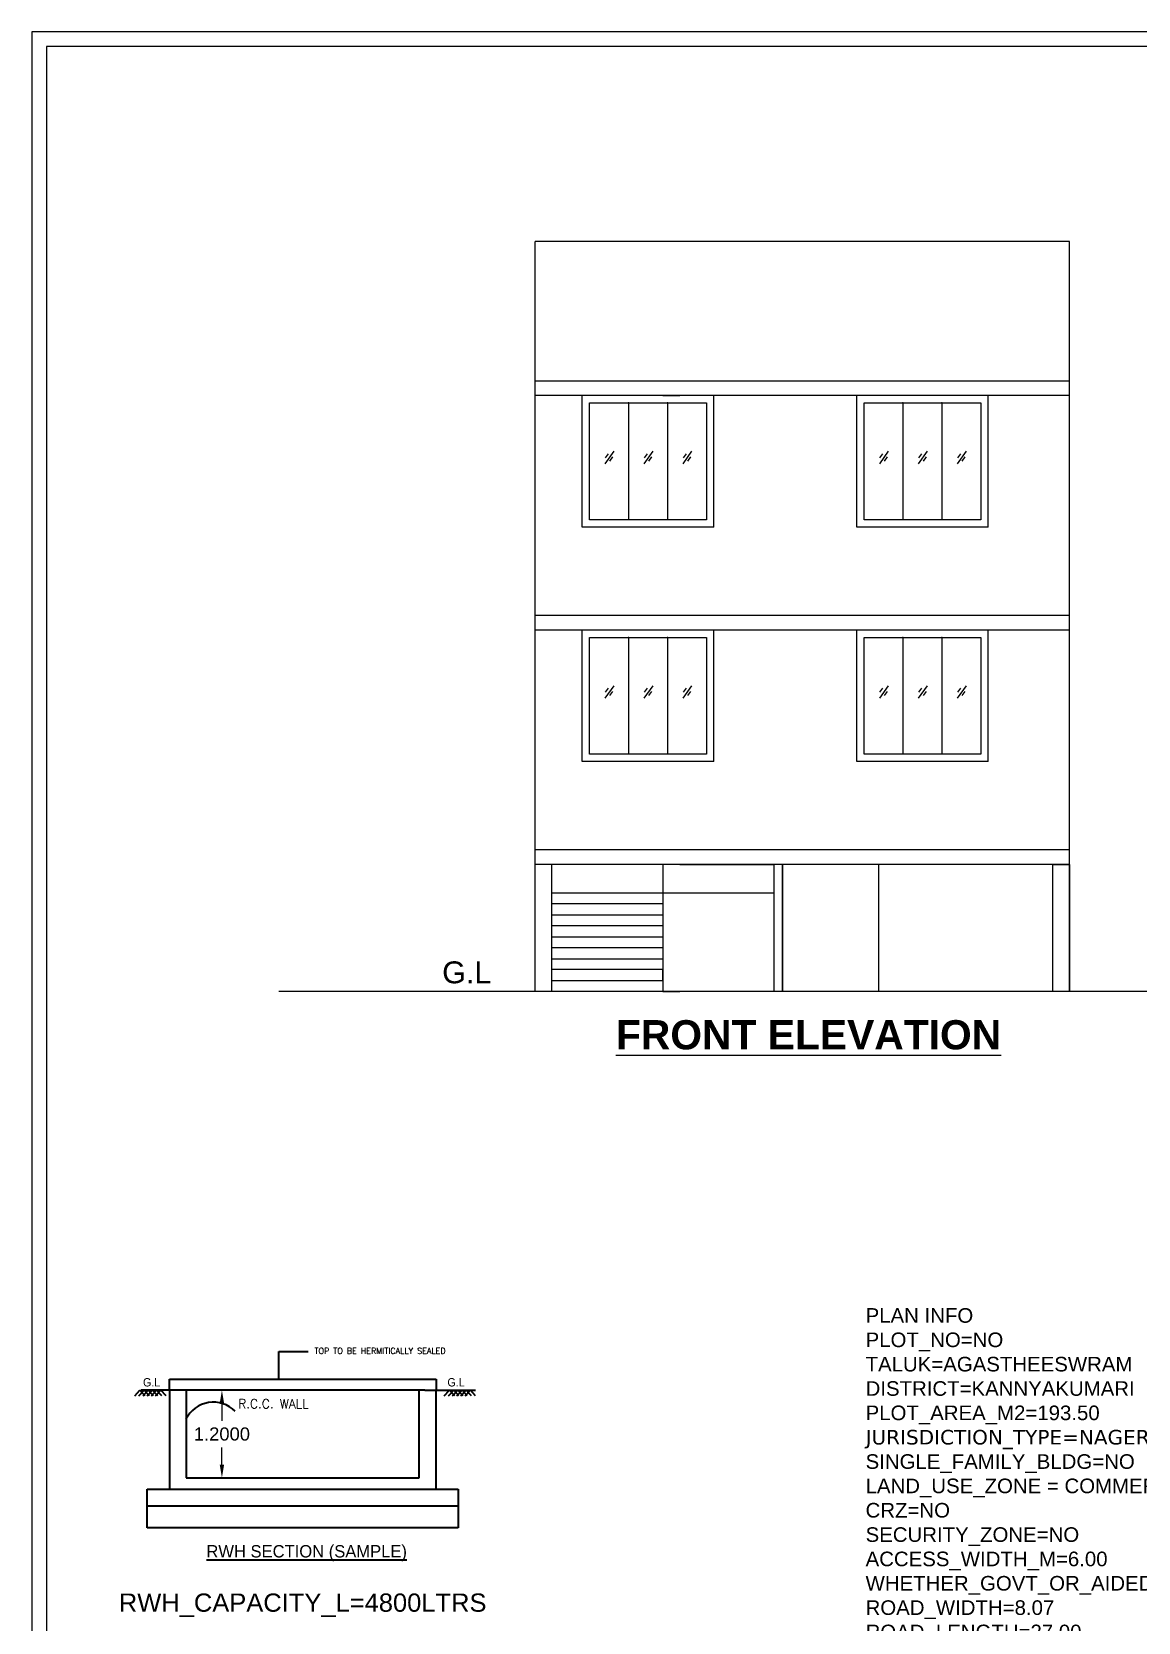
# Model space of a CAD drawing. Header units: metres. Extents: x 5674 to 70840, y 2109 to 4276.
# Drawn here: x 5684.17 to 5699.32, y 2144.71 to 2166.48 of the extents above; entities that cross this region are included whole.
import ezdxf

# ---------------------------------------------------------------- set-up
doc = ezdxf.new("R2010")
doc.units = ezdxf.units.M
doc.layers.add('PLAN_INFO', color=7, linetype='Continuous')
doc.layers.add('RWH', color=7, linetype='Continuous')
doc.styles.get("Standard").update_dxf_attribs({"font": 'arial.ttf'})
doc.styles.add('T', font='ROMI____.pfb', dxfattribs={"width": 1.2, "height": 24})
doc.styles.add('T1', font='ROMANS.shx', dxfattribs={"width": 0.96, "height": 4})
doc.styles.add('UATEXT', font='GOTHIC.TTF')
doc.dimstyles.get("Standard").update_dxf_attribs({"dimtxt": 0.18, "dimasz": 0.18, "dimexe": 0.18, "dimexo": 0.0625, "dimgap": 0.09, "dimtad": 0, "dimtih": 1, "dimtoh": 1, "dimdec": 4, "dimzin": 0, "dimdsep": 46, "dimtxsty": 'Standard', "dimcen": 0.09, "dimsd1": 1, "dimsd2": 1, "dimadec": 0, "dimazin": 0, "dimtfac": 1, "dimtdec": 4, "dimtofl": 0, "dimtmove": 0, "dimatfit": 3, "dimfxl": 0, "dimtolj": 1, "dimtzin": 0, "dimarcsym": 0})

# ---------------------------------------------------------------- blocks, each defined once
blk = doc.blocks.new('*D121')
at = {"layer": 'Defpoints', "color": 0}
for p in [(5686.279, 2147.882), (5686.771, 2147.882), (5686.279, 2146.682)]:
    blk.add_point(p, dxfattribs=at)
at = {"layer": 'RWH', "color": 0, "lineweight": -2}
for p, q in [((5686.342, 2147.882), (5686.951, 2147.882)), ((5686.771, 2147.702), (5686.771, 2147.464)), ((5686.771, 2146.862), (5686.771, 2147.1)), ((5686.342, 2146.682), (5686.951, 2146.682))]:
    blk.add_line(p, q, dxfattribs=at)
at = {"layer": 'RWH', "color": 0}
for points in [[(5686.741, 2147.702), (5686.801, 2147.702), (5686.771, 2147.882)], [(5686.741, 2146.862), (5686.801, 2146.862), (5686.771, 2146.682)]]:
    blk.add_solid(points, dxfattribs=at)
at = {"layer": 'RWH', "color": 0, "lineweight": 35, "insert": (5686.771, 2147.282), "char_height": 0.18, "attachment_point": 5}
blk.add_mtext('\\A1;1.2000', dxfattribs=at)

msp = doc.modelspace()

# ---------------------------------------------------------------- linework, layer by layer
for p, q in [((5691.06094, 2153.34218), (5691.06094, 2163.61218)), ((5698.38243, 2163.61218), (5691.06094, 2163.61218)), ((5698.38243, 2153.34218), (5698.38243, 2163.61218)), ((5698.38243, 2161.70218), (5691.06094, 2161.70218)), ((5698.38243, 2161.50218), (5691.06094, 2161.50218)), ((5691.70758, 2159.70218), (5691.70758, 2161.50218)), ((5691.80758, 2159.80218), (5691.80758, 2161.40218)), ((5691.80758, 2161.40218), (5693.40758, 2161.40218)), ((5692.34091, 2161.40218), (5692.34091, 2159.80218)), ((5692.81174, 2161.50218), (5693.04174, 2161.50218)), ((5692.87424, 2161.40218), (5692.87424, 2159.80218)), ((5693.40758, 2161.40218), (5693.40758, 2159.80218)), ((5693.50758, 2159.70218), (5693.50758, 2161.50218)), ((5695.46714, 2159.70217), (5695.46714, 2161.50217)), ((5695.56714, 2159.80217), (5695.56714, 2161.40217)), ((5695.56714, 2161.40217), (5697.16714, 2161.40217)), ((5696.10047, 2161.40217), (5696.10047, 2159.80217)), ((5696.6338, 2161.40217), (5696.6338, 2159.80217)), ((5697.16714, 2161.40217), (5697.16714, 2159.80217)), ((5697.26714, 2159.70217), (5697.26714, 2161.50217)), ((5692.13872, 2160.74024), (5692.01758, 2160.5707)), ((5692.02647, 2160.65149), (5692.06739, 2160.70703)), ((5692.67206, 2160.74024), (5692.55091, 2160.5707)), ((5692.55981, 2160.65149), (5692.60072, 2160.70703)), ((5693.20539, 2160.74024), (5693.08424, 2160.5707)), ((5693.09314, 2160.65149), (5693.13405, 2160.70703)), ((5695.89828, 2160.74023), (5695.77714, 2160.57069)), ((5695.78603, 2160.65149), (5695.82695, 2160.70702)), ((5696.43162, 2160.74023), (5696.31047, 2160.57069)), ((5696.31936, 2160.65149), (5696.36028, 2160.70702)), ((5696.96495, 2160.74023), (5696.8438, 2160.57069)), ((5696.8527, 2160.65149), (5696.89361, 2160.70702)), ((5692.087, 2160.60693), (5692.12792, 2160.66247)), ((5692.62034, 2160.60693), (5692.66125, 2160.66247)), ((5693.15367, 2160.60693), (5693.19458, 2160.66247)), ((5695.84656, 2160.60693), (5695.88748, 2160.66246)), ((5696.37989, 2160.60693), (5696.42081, 2160.66246)), ((5696.91323, 2160.60693), (5696.95414, 2160.66246)), ((5693.50758, 2159.70218), (5691.70758, 2159.70218)), ((5693.40758, 2159.80218), (5691.80758, 2159.80218)), ((5697.26714, 2159.70217), (5695.46714, 2159.70217)), ((5697.16714, 2159.80217), (5695.56714, 2159.80217)), ((5698.38243, 2158.49218), (5691.06094, 2158.49218)), ((5698.38243, 2158.29218), (5691.06094, 2158.29218)), ((5691.70758, 2156.49218), (5691.70758, 2158.29218)), ((5693.50758, 2156.49218), (5693.50758, 2158.29218)), ((5695.46714, 2156.49217), (5695.46714, 2158.29217)), ((5697.26714, 2156.49217), (5697.26714, 2158.29217)), ((5691.80758, 2156.59218), (5691.80758, 2158.19218)), ((5691.80758, 2158.19218), (5693.40758, 2158.19218)), ((5692.34091, 2158.19218), (5692.34091, 2156.59218)), ((5692.87424, 2158.19218), (5692.87424, 2156.59218)), ((5693.40758, 2158.19218), (5693.40758, 2156.59218)), ((5695.56714, 2156.59217), (5695.56714, 2158.19217)), ((5695.56714, 2158.19217), (5697.16714, 2158.19217)), ((5696.10047, 2158.19217), (5696.10047, 2156.59217)), ((5696.6338, 2158.19217), (5696.6338, 2156.59217)), ((5697.16714, 2158.19217), (5697.16714, 2156.59217)), ((5692.13872, 2157.53024), (5692.01758, 2157.3607)), ((5692.02647, 2157.44149), (5692.06739, 2157.49703)), ((5692.087, 2157.39693), (5692.12792, 2157.45247)), ((5692.67206, 2157.53024), (5692.55091, 2157.3607)), ((5692.55981, 2157.44149), (5692.60072, 2157.49703)), ((5692.62034, 2157.39693), (5692.66125, 2157.45247)), ((5693.20539, 2157.53024), (5693.08424, 2157.3607)), ((5693.09314, 2157.44149), (5693.13405, 2157.49703)), ((5693.15367, 2157.39693), (5693.19458, 2157.45247)), ((5695.89828, 2157.53023), (5695.77714, 2157.36069)), ((5695.78603, 2157.44149), (5695.82695, 2157.49702)), ((5695.84656, 2157.39693), (5695.88748, 2157.45246)), ((5696.43162, 2157.53023), (5696.31047, 2157.36069)), ((5696.31936, 2157.44149), (5696.36028, 2157.49702)), ((5696.37989, 2157.39693), (5696.42081, 2157.45246)), ((5696.96495, 2157.53023), (5696.8438, 2157.36069)), ((5696.8527, 2157.44149), (5696.89361, 2157.49702)), ((5696.91323, 2157.39693), (5696.95414, 2157.45246)), ((5693.40758, 2156.59218), (5691.80758, 2156.59218)), ((5697.16714, 2156.59217), (5695.56714, 2156.59217)), ((5693.50758, 2156.49218), (5691.70758, 2156.49218)), ((5697.26714, 2156.49217), (5695.46714, 2156.49217)), ((5698.38243, 2155.28218), (5691.06094, 2155.28218)), ((5698.38243, 2155.08218), (5691.06094, 2155.08218)), ((5691.29174, 2153.34218), (5691.29174, 2155.08218)), ((5691.29174, 2153.34218), (5691.29174, 2155.08218)), ((5692.81174, 2155.08218), (5692.81174, 2153.34218)), ((5693.04174, 2155.08218), (5694.33174, 2155.08218)), ((5694.33174, 2155.08218), (5694.33174, 2153.34218)), ((5694.33174, 2155.08218), (5694.33174, 2153.34218)), ((5694.45174, 2153.34218), (5694.45174, 2155.08218)), ((5694.45174, 2155.08218), (5694.45174, 2153.34218)), ((5695.77053, 2153.34218), (5695.77053, 2155.08218)), ((5698.15198, 2153.34218), (5698.15198, 2155.08218)), ((5691.29174, 2154.69218), (5692.81174, 2154.69218)), ((5692.81174, 2154.69218), (5694.33174, 2154.69218)), ((5692.81174, 2154.54218), (5691.29174, 2154.54218)), ((5691.29174, 2154.39218), (5692.81174, 2154.39218)), ((5692.81174, 2154.24218), (5691.29174, 2154.24218)), ((5691.29174, 2154.09218), (5692.81174, 2154.09218)), ((5692.81174, 2153.94218), (5691.29174, 2153.94218)), ((5691.29174, 2153.79218), (5692.81174, 2153.79218)), ((5692.81174, 2153.64218), (5691.29174, 2153.64218)), ((5691.29174, 2153.34218), (5691.29174, 2153.49218)), ((5691.29174, 2153.49218), (5692.81174, 2153.49218)), ((5692.81174, 2153.49218), (5692.81174, 2153.64218)), ((5702.81484, 2153.34218), (5687.54891, 2153.34218)), ((5692.81174, 2153.34218), (5693.04174, 2153.34218))]:
    msp.add_line(p, q)
at = {"lineweight": 35}
for p, q in [((5687.55174, 2148.41072), (5687.95406, 2148.41072)), ((5687.55174, 2148.03186), (5687.55174, 2148.41072)), ((5685.57606, 2147.80704), (5685.64844, 2147.88318)), ((5685.63317, 2147.80704), (5685.70554, 2147.88318)), ((5685.72081, 2147.80704), (5685.64844, 2147.88318)), ((5686.20296, 2147.88177), (5685.66562, 2147.88177)), ((5685.69027, 2147.80704), (5685.76264, 2147.88318)), ((5685.77791, 2147.80704), (5685.70554, 2147.88318)), ((5685.74737, 2147.80704), (5685.81974, 2147.88318)), ((5685.83501, 2147.80704), (5685.76264, 2147.88318)), ((5685.80447, 2147.80704), (5685.87685, 2147.88318)), ((5685.89212, 2147.80704), (5685.81974, 2147.88318)), ((5685.86158, 2147.80704), (5685.93395, 2147.88318)), ((5685.94922, 2147.80704), (5685.87685, 2147.88318)), ((5686.00632, 2147.80704), (5685.93395, 2147.88318)), ((5686.05069, 2147.88177), (5686.05069, 2148.03404)), ((5686.05069, 2148.03404), (5689.47536, 2148.03404)), ((5686.05069, 2147.88177), (5686.05069, 2146.68177)), ((5689.5515, 2147.88177), (5686.20296, 2147.88177)), ((5686.27909, 2147.88177), (5686.27909, 2146.68177)), ((5689.47536, 2148.03404), (5689.70377, 2148.03404)), ((5689.47536, 2146.68177), (5689.47536, 2147.88177)), ((5689.5515, 2147.88177), (5690.24412, 2147.88177)), ((5689.70377, 2148.03404), (5689.70377, 2147.88177)), ((5689.70377, 2146.52949), (5689.70377, 2147.88177)), ((5689.81634, 2147.80704), (5689.88872, 2147.88318)), ((5689.87345, 2147.80704), (5689.94582, 2147.88318)), ((5689.96109, 2147.80704), (5689.88872, 2147.88318)), ((5689.93055, 2147.80704), (5690.00292, 2147.88318)), ((5690.01819, 2147.80704), (5689.94582, 2147.88318)), ((5689.98765, 2147.80704), (5690.06002, 2147.88318)), ((5690.07529, 2147.80704), (5690.00292, 2147.88318)), ((5690.04475, 2147.80704), (5690.11712, 2147.88318)), ((5690.13239, 2147.80704), (5690.06002, 2147.88318)), ((5690.10185, 2147.80704), (5690.17423, 2147.88318)), ((5690.1895, 2147.80704), (5690.11712, 2147.88318)), ((5690.2466, 2147.80704), (5690.17423, 2147.88318)), ((5685.74614, 2145.99654), (5685.74614, 2146.52949)), ((5685.74614, 2146.52949), (5686.05069, 2146.52949)), ((5686.05069, 2146.68177), (5686.05069, 2146.52949)), ((5686.05069, 2146.52949), (5689.70377, 2146.52949)), ((5686.27909, 2146.68177), (5689.47536, 2146.68177)), ((5689.70377, 2146.52949), (5690.00832, 2146.52949)), ((5690.00832, 2146.52949), (5690.00832, 2145.99654)), ((5685.74614, 2146.30109), (5690.00832, 2146.30109)), ((5690.00832, 2145.99654), (5685.74614, 2145.99654))]:
    msp.add_line(p, q, dxfattribs=at)
for points in [[(5684.16656, 2109.48474), (5766.16656, 2109.48474), (5766.16656, 2166.48474), (5684.16656, 2166.48474)], [(5684.36656, 2109.68474), (5765.96656, 2109.68474), (5765.96656, 2166.28474), (5684.36656, 2166.28474)], [(5698.15198, 2155.08218), (5698.38243, 2155.08218), (5698.38243, 2153.34218), (5698.15198, 2153.34218)]]:
    msp.add_lwpolyline(points, close=True)
msp.add_arc((5686.65543, 2147.29842), 0.42035, 44.836453, 153.695818, dxfattribs=at)
for p in [(5692.34091, 2161.40218), (5692.87424, 2161.40218), (5696.10047, 2161.40217), (5696.6338, 2161.40217), (5692.34091, 2158.19218), (5692.87424, 2158.19218), (5696.10047, 2158.19217), (5696.6338, 2158.19217)]:
    msp.add_point(p)

# ---------------------------------------------------------------- texts
msp.add_text('G.L', height=0.3).set_placement((5689.7882, 2153.45481))
at = {"lineweight": 35, "width": 0.96}
for s, height, style, p in [('TOP TO BE HERMITICALLY SEALED', 0.0832741, 'T1', (5688.04006, 2148.37946)), ('G.L', 0.114205, 'T', (5685.68962, 2147.93401)), ('G.L', 0.114205, 'T', (5689.86002, 2147.93401)), ('R.C.C. WALL', 0.1268939, 'T1', (5686.9941, 2147.63364))]:
    msp.add_text(s, height=height, dxfattribs=dict(at, style=style)).set_placement(p)
at = {"lineweight": 35, "style": 'UATEXT'}
msp.add_text('%%URWH SECTION (SAMPLE)', height=0.1695954, dxfattribs=at).set_placement((5686.55867, 2145.59218))
at = {"insert": (5692.16897, 2152.95034), "char_height": 0.4, "width": 6.2757477, "attachment_point": 1}
msp.add_mtext('{\\fArial|b1|i0|c0|p34;\\LFRONT ELEVATION}', dxfattribs=at)
at = {"layer": 'PLAN_INFO', "color": 1, "lineweight": 35, "insert": (5695.58875, 2149.00626), "char_height": 0.2, "width": 9.7965083, "attachment_point": 1}
msp.add_mtext('PLAN INFO\\PPLOT_NO=NO\\PTALUK=AGASTHEESWRAM\\PDISTRICT=KANNYAKUMARI\\PPLOT_AREA_M2=193.50\\P{\\fVerdana|b0|i0|c0|p34;JURISDICTION_TYPE=NAGERCOIL CITY MUNICIPAL CORPORATION\\P}SINGLE_FAMILY_BLDG=NO\\PLAND_USE_ZONE = COMMERCIAL\\PCRZ=NO\\PSECURITY_ZONE=NO\\PACCESS_WIDTH_M=6.00\\PWHETHER_GOVT_OR_AIDED_SCHOOL=NO\\PROAD_WIDTH=8.07\\PROAD_LENGTH=27.00\\PAVG_PLOT_DEPTH= 128.96\\PAVG_PLOT_WIDTH= 6.54\\PRWH_DECLARED=YES\\PBUILDING_NEAR_TO_RIVER=NO\\POSR_APPLICABLE =NO\\POSR_SURRENDER_OR_BUYBACK=BUYBACK\\PPREMIUM_FSI_REQUIRED=NO\\PIS_APPROVED_LAYOUT=NO\\PAREA_TYPE=OTHERS\\PBUILDING_NEAR_MONUMENT=NO\\PBUILDING_NEAR_GOVT_BLDG=NO\\PPROVISION_FOR_GREEN_BUILDINGS_AND_SUSTAINABILITY=NO\\PFIRE_PROTECTION_AND_FIRE_SAFETY_REQUIREMENTS=NO\\PNOC_FOR_CONSTRUCTION_NEAR_MONUMENT=NO\\PBARRIER_FREE_ACCESS_FOR_PHYSICALLY_CHALLENGED_PEOPLE=YES\\PFIRE_PROTECTION_AND_FIRE_SAFETY_REQUIREMENTS=YES\\PNOC_FIRE_DEPT=NO\\PBLOCK_1_B-SHOP_MEMBER_COUNT=3', dxfattribs=at)
at = {"layer": 'RWH', "color": 130, "lineweight": 35, "insert": (5687.87723, 2144.93771), "char_height": 0.25, "attachment_point": 5}
msp.add_mtext_dynamic_manual_height_columns('RWH_CAPACITY_L=4800LTRS', width=9.3695657, gutter_width=0.9, heights=[0], dxfattribs=at)

# ---------------------------------------------------------------- dimensions: what is measured, and where the dimension line sits
at = {"layer": 'RWH', "color": 130, "lineweight": 35}
dim = msp.add_linear_dim(base=(5686.77142, 2147.88177), p1=(5686.27909, 2146.68177), p2=(5686.27909, 2147.88177), angle=90, dimstyle='Standard', override={"dimscale": 1, "dimsd1": 0, "dimsd2": 0}, dxfattribs=at)
dim.commit()
dim.dimension.update_dxf_attribs({"geometry": '*D121', "text_midpoint": (5686.77142, 2147.28177)})

doc.saveas('drawing.dxf')
